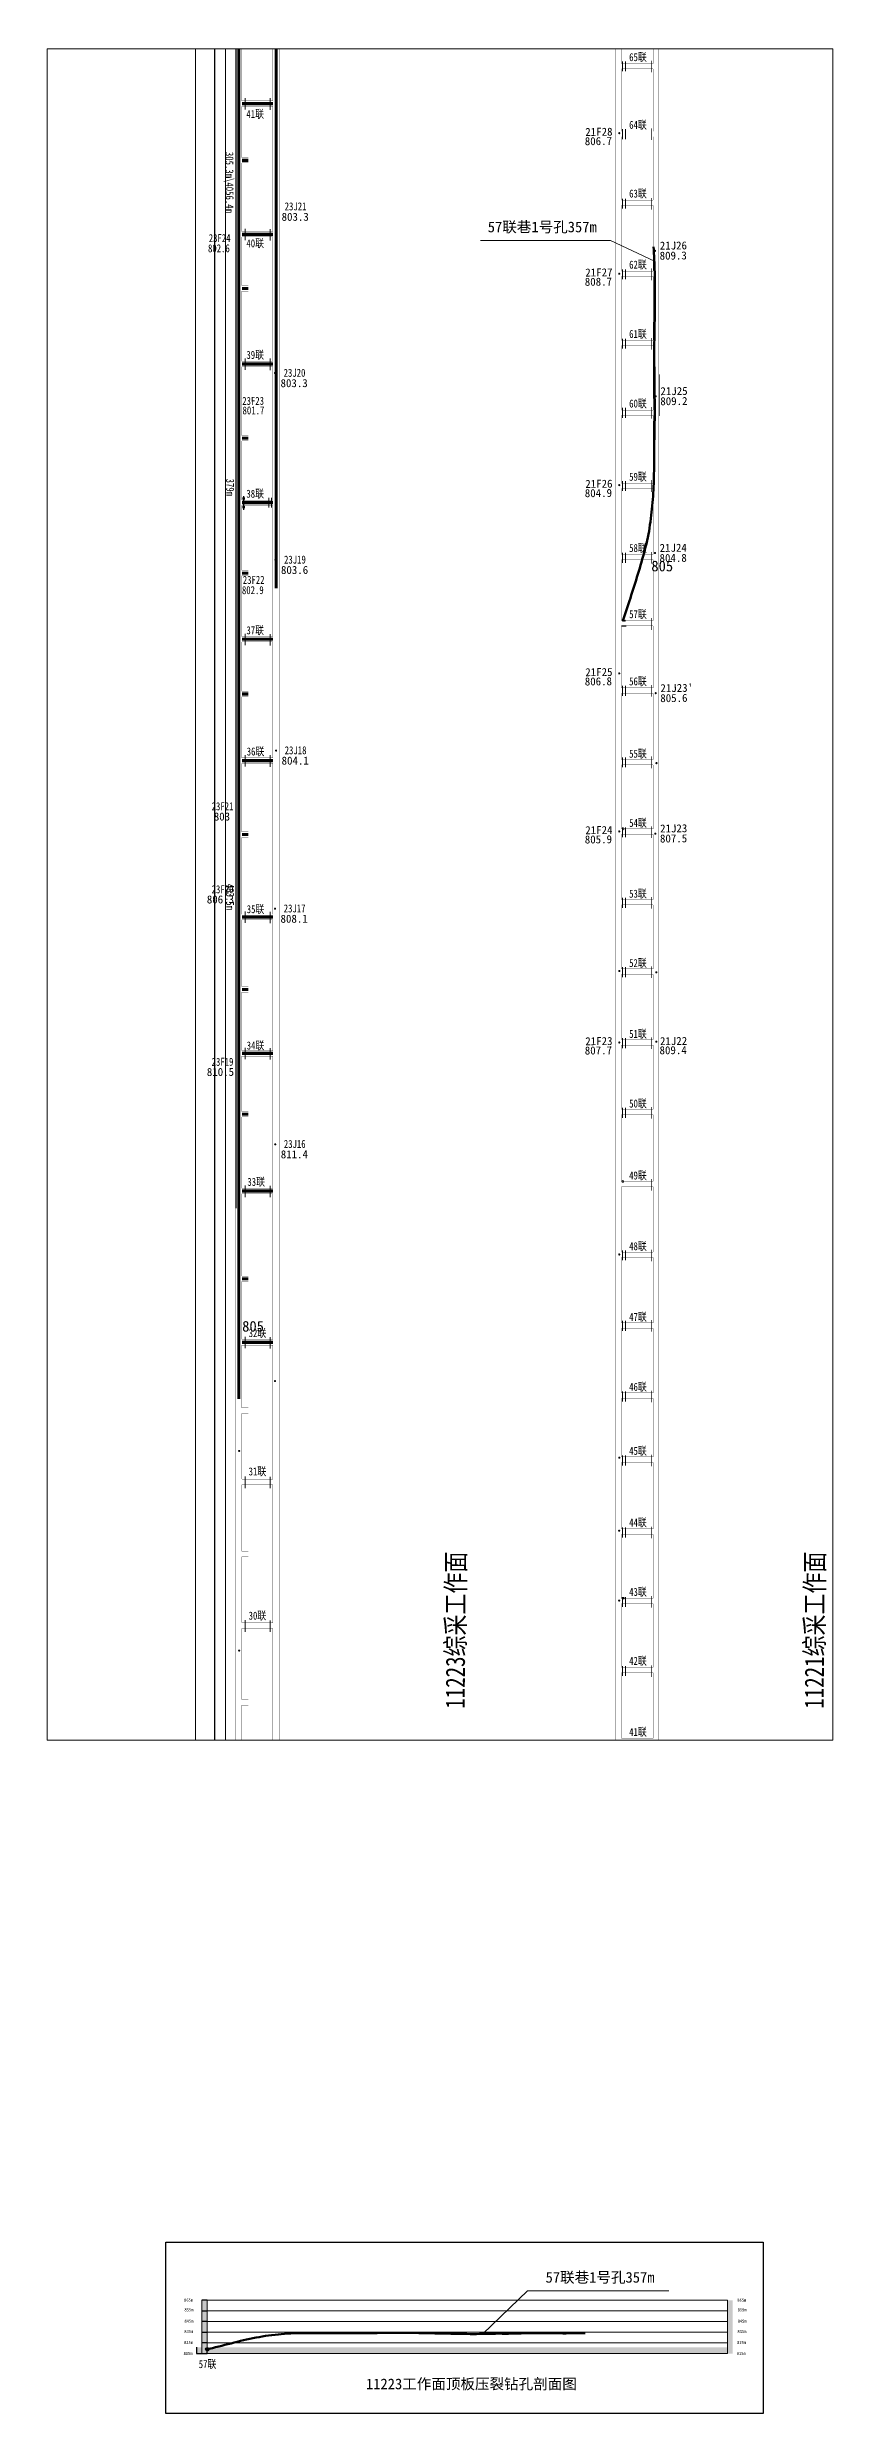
# Model space of a CAD drawing. Header units: millimetres. Extents: x 380 to 6899, y 282 to 2500.
# Drawn here: x 380 to 1117, y 282 to 2500 of the extents above; entities that cross this region are included whole.
import ezdxf

# ---------------------------------------------------------------- set-up
doc = ezdxf.new("R2010")
doc.units = ezdxf.units.MM
doc.linetypes.add('0a10块段线', pattern=[5, 4, -1])
doc.linetypes.add('ACAD_ISO08W100', pattern=[36, 24, -3, 6, -3])
doc.layers.add('临时导线点', color=1, linetype='Continuous', lineweight=13, true_color=0xff0000)
doc.layers.add('永久导线点', color=1, linetype='Continuous', lineweight=13, true_color=0xff0000)
for name, color, linetype, lineweight in [('坐标网', 7, 'Continuous', 0), ('已掘煤巷', 7, 'Continuous', 0), ('巷道', 7, 'Continuous', 0), ('巷道名称', 7, 'Continuous', 0), ('巷道布置', 7, 'Continuous', 0), ('指北针', 7, 'Continuous', 0), ('等值线注记', 7, 'Continuous', 0), ('采区导线点', 7, 'Continuous', 0)]:
    doc.layers.add(name, color=color, linetype=linetype, lineweight=lineweight)
doc.layers.add('底图', color=7, linetype='Continuous')
doc.styles.add('hyh', font='simhei.ttf', dxfattribs={"width": 0.85})
doc.styles.get("Standard").update_dxf_attribs({"font": ''})
doc.styles.add('仿宋', font='simhei.ttf', dxfattribs={"width": 0.8})
doc.styles.add('宋体', font='SimSun.ttf')
doc.styles.add('等线体', font='simhei.ttf')
doc.styles.add('黑体', font='simhei.ttf')
doc.styles.get('Standard').set_extended_font_data('SimSun')
doc.linetypes.add('10421', pattern='A,2,[150,ltypeshp.shx,S=1,R=0,X=0,Y=1],1e-11', length=2)
doc.linetypes.add('FENCELINE1', pattern='A,0.25,-0.1,[133,ltypeshp.shx,S=0.1,R=0,X=-0.1,Y=0],-0.1,1', length=1.45)

# ---------------------------------------------------------------- blocks, each defined once
blk = doc.blocks.new('A$C5287532C')
at = {"color": 1, "ltscale": 5, "const_width": 0.871}
for points in [[(0, 3.1), (9.5, 3.1)], [(0, 0.4), (9.5, 0.4)]]:
    blk.add_lwpolyline(points, dxfattribs=at)
blk = doc.blocks.new('A$C38615BD1')
at = {"color": 1, "lineweight": 25}
for p, q in [((0, 1.1), (9.2, 1.1)), ((1.8, 2.2), (1.8, 0)), ((2.9, 2.2), (2.9, 0)), ((9.2, 1.1), (12.8, 1.1)), ((9.9, 2.2), (9.9, 0)), ((11, 2.2), (11, 0))]:
    blk.add_line(p, q, dxfattribs=at)

msp = doc.modelspace()

# ---------------------------------------------------------------- hatches: boundary and pattern name
at = {"layer": '指北针', "lineweight": 30, "true_color": 0xc7c8ca}
h = msp.add_hatch(color=9, dxfattribs=at)
h.dxf.hatch_style = 1
h.paths.add_polyline_path([(530.2, 388.2), (525.2, 388.2), (525.2, 378.2), (530.2, 378.2)])
h.paths.add_polyline_path([(530.2, 368.2), (525.2, 368.2), (525.2, 358.2), (530.2, 358.2)])
h.paths.add_polyline_path([(530.2, 345.7), (530.2, 348.2), (525.2, 348.2), (525.2, 338.2), (530.2, 338.2), (530.2, 342.5, -0.414214), (528.6, 344.1, -0.414214)])
h.paths.add_polyline_path([(530.2, 345.7, 0.414214), (528.6, 344.1, 0.414214), (530.2, 342.5)], flags=17)
at = {"layer": '指北针', "lineweight": 30}
h = msp.add_hatch(color=4, dxfattribs=at)
h.dxf.hatch_style = 1
h.paths.add_polyline_path([(525.2, 348.2), (525.2, 358.2), (530.2, 358.2), (530.2, 348.2)])
h.paths.add_polyline_path([(525.2, 368.2), (525.2, 378.2), (530.2, 378.2), (530.2, 368.2)])
at = {"layer": '指北针', "lineweight": 20, "true_color": 0xc7c8ca}
h = msp.add_hatch(color=9, dxfattribs=at)
h.dxf.hatch_style = 1
h.paths.add_polyline_path([(1022.9, 388.2), (1017.9, 388.2), (1017.9, 378.2), (1022.9, 378.2)])
h.paths.add_polyline_path([(1022.9, 368.2), (1017.9, 368.2), (1017.9, 358.2), (1022.9, 358.2)])
h.paths.add_polyline_path([(1022.9, 345.7), (1022.9, 348.2), (1017.9, 348.2), (1017.9, 338.2), (1022.9, 338.2), (1022.9, 342.5, -0.414214), (1021.3, 344.1, -0.414214)])
h.paths.add_polyline_path([(1022.9, 345.7, 0.414214), (1021.3, 344.1, 0.414214), (1022.9, 342.5)], flags=17)
at = {"layer": '指北针', "lineweight": 20}
h = msp.add_hatch(color=4, dxfattribs=at)
h.dxf.hatch_style = 1
h.paths.add_polyline_path([(1022.9, 358.2), (1017.9, 358.2), (1017.9, 348.2), (1022.9, 348.2)])
h.paths.add_polyline_path([(1022.9, 378.2), (1017.9, 378.2), (1017.9, 368.2), (1022.9, 368.2)])
at = {"layer": '指北针', "lineweight": 30}
h = msp.add_hatch(color=7, dxfattribs=at)
h.dxf.hatch_style = 1
h.paths.add_polyline_path([(520.2, 338.2), (1017.9, 338.2), (1017.9, 344.1), (520.2, 344.1)])

# ---------------------------------------------------------------- linework, layer by layer
msp.add_line((788.6, 356.6, 5030.9), (830.5, 397, 5030.9))
at = {"color": 5, "const_width": 3, "elevation": 5030.9}
for points in [[(559.8, 2498.3), (559.8, 2095.4)], [(562.7, 2447.1), (591.8, 2447.1)], [(562.7, 2394), (568.7, 2394)], [(562.7, 2324.6), (591.8, 2324.6)], [(562.7, 2273.8), (568.7, 2273.8)], [(562.7, 2203.1), (591.8, 2203.1)], [(562.7, 2133.5), (568.7, 2133.5)]]:
    msp.add_lwpolyline(points, dxfattribs=at)
at = {"color": 1, "const_width": 3, "elevation": 5030.9}
for points in [[(594.8, 2498.3), (594.8, 1992.7)], [(559.8, 1716.4), (559.8, 1411.7)], [(559.8, 1716.4), (559.8, 1232.9)], [(591.8, 1684.7), (562.7, 1684.7)], [(562.7, 1616.8), (568.7, 1616.8)], [(591.8, 1556.9), (562.7, 1556.9)], [(562.7, 1499.9), (568.7, 1499.9)], [(591.8, 1427.8), (562.7, 1427.8)], [(568.7, 1345.6), (562.7, 1345.6)], [(591.8, 1286.1), (562.7, 1286.1)], [(591.8, 1286.1), (562.7, 1286.1)]]:
    msp.add_lwpolyline(points, dxfattribs=at)
at = {"color": 2, "const_width": 3, "elevation": 5030.9}
for points in [[(559.8, 2095.4), (559.8, 1716.4)], [(556.9, 2073), (557.1, 2073)], [(562.7, 2073), (591.8, 2073)], [(562.7, 2007), (568.7, 2007)], [(562.7, 1945.1), (591.8, 1945.1)], [(562.7, 1893.8), (568.7, 1893.8)], [(591.8, 1831.3), (562.7, 1831.3)], [(562.7, 1762), (568.7, 1762)]]:
    msp.add_lwpolyline(points, dxfattribs=at)
msp.add_lwpolyline([(491.4, 442.7), (1051.5, 442.7), (1051.5, 281.9), (491.4, 281.9)], close=True)
at = {"layer": '坐标网', "linetype": 'Continuous', "ltscale": 10}
msp.add_line((519.3, 2498.3, 5030.9), (519.3, 913.3, 5030.9), dxfattribs=at)
at = {"layer": '已掘煤巷', "ltscale": 5, "const_width": 0.3, "elevation": 5030.9}
for points in [[(556.9, 1411.7), (556.9, 2498.3)], [(556.9, 913.3), (556.9, 2498.3)], [(562.7, 2449.6), (562.7, 2498.3)], [(591.8, 2449.6), (591.8, 2498.3)], [(597.8, 913.3), (597.8, 2498.3)], [(918.6, 2484.6), (918.6, 2498.3)], [(948.2, 2484.6), (948.2, 2498.3)], [(918.6, 2421.1), (918.6, 2479.6)], [(948.2, 2421.1), (948.2, 2479.6)], [(562.7, 2449.6), (591.8, 2449.6)], [(562.7, 2396.5), (562.7, 2444.6)], [(562.7, 2444.6), (591.8, 2444.6)], [(591.8, 2327.1), (591.8, 2444.6)], [(562.7, 2396.5), (568.7, 2396.5)], [(568.7, 2396.5), (568.7, 2391.5)], [(918.6, 2356.7), (918.6, 2416.1)], [(948.2, 2356.7), (948.2, 2416.1)], [(562.7, 2327.1), (562.7, 2391.5)], [(562.7, 2391.5), (568.7, 2391.5)], [(918.6, 2290.1), (918.6, 2351.7)], [(948.2, 2290.1), (948.2, 2351.7)], [(591.8, 2327.1), (562.7, 2327.1)], [(562.7, 2276.3), (562.7, 2322.1)], [(562.7, 2322.1), (591.8, 2322.1)], [(591.8, 2322.1), (562.7, 2322.1)], [(591.8, 2205.6), (591.8, 2322.1)], [(918.6, 2225.1), (918.6, 2285.1)], [(948.2, 2225.1), (948.2, 2285.1)], [(562.7, 2276.3), (568.7, 2276.3)], [(562.7, 2205.6), (562.7, 2271.3)], [(562.7, 2271.3), (568.7, 2271.3)], [(568.7, 2276.3), (568.7, 2271.3)], [(918.6, 2159.9), (918.6, 2220.1)], [(948.2, 2159.9), (948.2, 2220.1)], [(562.7, 2205.6), (591.8, 2205.6)], [(562.7, 2136), (562.7, 2200.6)], [(562.7, 2200.6), (591.8, 2200.6)], [(591.8, 2075.5), (591.8, 2200.6)], [(918.6, 2091.3), (918.6, 2154.9)], [(948.2, 2091.3), (948.2, 2154.9)], [(562.7, 2136), (568.7, 2136)], [(562.7, 2075.5), (562.7, 2131)], [(562.7, 2131), (568.7, 2131)], [(568.7, 2136), (568.7, 2131)], [(918.6, 2024.5), (918.6, 2086.3)], [(948.2, 2024.5), (948.2, 2086.3)], [(562.7, 2075.5), (591.8, 2075.5)], [(562.7, 2009.5), (562.7, 2070.5)], [(562.7, 2070.5), (591.8, 2070.5)], [(591.8, 1947.6), (591.8, 2070.5)], [(918.6, 1962.5), (918.6, 2019.5)], [(948.2, 1962.5), (948.2, 2019.5)], [(562.7, 2009.5), (568.7, 2009.5)], [(562.7, 1947.6), (562.7, 2004.5)], [(562.7, 2004.5), (568.7, 2004.5)], [(568.7, 2009.5), (568.7, 2004.5)], [(918.6, 1917.8), (918.6, 1957.5)], [(948.2, 1917.8), (948.2, 1957.5)], [(562.7, 1947.6), (591.8, 1947.6)], [(562.7, 1896.3), (562.7, 1942.6)], [(562.7, 1942.6), (591.8, 1942.6)], [(591.8, 1833.8), (591.8, 1942.6)], [(918.6, 1899.5), (918.6, 1917.8)], [(948.2, 1899.5), (948.2, 1917.8)], [(562.7, 1896.3), (568.7, 1896.3)], [(562.7, 1833.8), (562.7, 1891.3)], [(562.7, 1891.3), (568.7, 1891.3)], [(568.7, 1896.3), (568.7, 1891.3)], [(918.6, 1832.2), (918.6, 1894.5)], [(948.2, 1832.2), (948.2, 1894.5)], [(591.8, 1833.8), (562.7, 1833.8)], [(562.7, 1764.5), (562.7, 1828.8)], [(591.8, 1828.8), (562.7, 1828.8)], [(591.8, 1687.2), (591.8, 1828.8)], [(918.6, 1767.3), (918.6, 1827.2)], [(948.2, 1767.3), (948.2, 1827.2)], [(562.7, 1764.5), (568.7, 1764.5)], [(562.7, 1687.2), (562.7, 1759.5)], [(562.7, 1759.5), (568.7, 1759.5)], [(568.7, 1764.5), (568.7, 1759.5)], [(918.6, 1701), (918.6, 1762.3)], [(948.2, 1701), (948.2, 1762.3)], [(591.8, 1687.2), (562.7, 1687.2)], [(918.6, 1636), (918.6, 1696)], [(948.2, 1701), (948.2, 1705.1)], [(948.2, 1636), (948.2, 1696)], [(562.7, 1619.3), (562.7, 1682.2)], [(591.8, 1682.2), (562.7, 1682.2)], [(591.8, 1559.4), (591.8, 1682.2)], [(562.7, 1619.3), (568.7, 1619.3)], [(568.7, 1619.3), (568.7, 1614.3)], [(918.6, 1569.6), (918.6, 1631)], [(948.2, 1569.6), (948.2, 1631)], [(562.7, 1559.4), (562.7, 1614.3)], [(562.7, 1614.3), (568.7, 1614.3)], [(591.8, 1559.4), (562.7, 1559.4)], [(562.7, 1502.4), (562.7, 1554.4)], [(591.8, 1554.4), (562.7, 1554.4)], [(591.8, 1433.8), (591.8, 1554.4)], [(918.6, 1504.3), (918.6, 1564.6)], [(948.2, 1504.3), (948.2, 1564.6)], [(562.7, 1502.4), (568.7, 1502.4)], [(562.7, 1433.8), (562.7, 1497.4)], [(562.7, 1497.4), (568.7, 1497.4)], [(568.7, 1502.4), (568.7, 1497.4)], [(918.6, 1436.9), (918.6, 1499.3)], [(948.2, 1436.9), (948.2, 1499.3)], [(562.7, 1430.3), (562.7, 1433.8)], [(591.8, 1430.3), (562.7, 1430.3)], [(562.7, 1411.7), (562.7, 1425.3)], [(591.8, 1425.3), (562.7, 1425.3)], [(562.7, 1348.1), (562.7, 1425.3)], [(591.8, 1425.3), (562.7, 1425.3)], [(591.8, 1430.3), (591.8, 1433.8)], [(591.8, 1411.7), (591.8, 1425.3)], [(591.8, 1288.8), (591.8, 1425.3)], [(918.6, 1411.7), (918.6, 1431.9)], [(918.6, 1370.6), (918.6, 1431.9)], [(948.2, 1411.7), (948.2, 1431.9)], [(948.2, 1370.6), (948.2, 1431.9)], [(918.6, 1304.2), (918.6, 1365.6)], [(948.2, 1304.2), (948.2, 1365.6)], [(562.7, 1348.1), (568.7, 1348.1)], [(562.7, 1288.8), (562.7, 1343.1)], [(562.7, 1343.1), (568.7, 1343.1)], [(568.7, 1348.1), (568.7, 1343.1)], [(591.8, 1288.8), (562.7, 1288.8)], [(918.6, 1238.7), (918.6, 1299.2)], [(948.2, 1238.7), (948.2, 1299.2)], [(562.7, 1224.6), (562.7, 1283.5)], [(591.8, 1283.5), (562.7, 1283.5)], [(591.8, 1157.8), (591.8, 1283.5)], [(562.7, 1224.6), (568.7, 1224.6)], [(568.7, 1224.6), (568.7, 1219.6)], [(918.6, 1225.7), (918.6, 1233.7)], [(918.6, 1178.7), (918.6, 1225.7)], [(948.2, 1225.7), (948.2, 1233.7)], [(948.2, 1178.7), (948.2, 1225.7)], [(562.7, 1157.8), (562.7, 1219.6)], [(562.7, 1219.6), (568.7, 1219.6)], [(591.8, 1157.8), (562.7, 1157.8)], [(562.7, 1090), (562.7, 1152.5)], [(591.8, 1152.5), (562.7, 1152.5)], [(591.8, 1023.2), (591.8, 1152.5)], [(562.7, 1090), (568.7, 1090)], [(568.7, 1090), (568.7, 1085)], [(948.2, 1046.2), (948.2, 1106.2)], [(562.7, 1023.2), (562.7, 1085)], [(562.7, 1085), (568.7, 1085)], [(591.8, 1023.2), (562.7, 1023.2)], [(918.6, 981.5), (918.6, 1041.2)], [(948.2, 981.5), (948.2, 1041.2)], [(562.7, 951), (562.7, 1017.9)], [(591.8, 1017.9), (562.7, 1017.9)], [(591.8, 913.3), (591.8, 1017.9)], [(562.7, 951), (568.7, 951)], [(562.7, 913.3), (562.7, 946)], [(562.7, 946), (568.7, 946)], [(568.7, 951), (568.7, 946)]]:
    msp.add_lwpolyline(points, dxfattribs=at)
at = {"layer": '巷道'}
for p, q in [((908.2, 2318.7, 5030.9), (786.4, 2318.7, 5030.9)), ((949.4, 2299.5, 5030.9), (908.2, 2318.7, 5030.9)), ((963.1, 397, 5030.9), (830.5, 397, 5030.9))]:
    msp.add_line(p, q, dxfattribs=at)
at = {"layer": '巷道', "lineweight": 30}
for p, q in [((918.6, 1957.5, 5030.9), (923, 1957.5, 5030.9)), ((530.2, 388.2, 5030.9), (525.2, 388.2, 5030.9)), ((525.2, 378.2, 5030.9), (530.2, 378.2, 5030.9)), ((530.2, 368.2, 5030.9), (525.2, 368.2, 5030.9)), ((525.2, 358.2, 5030.9), (530.2, 358.2, 5030.9)), ((520.2, 344.1, 5030.9), (520.2, 338.2, 5030.9)), ((520.2, 338.2, 5030.9), (530.2, 338.2, 5030.9)), ((530.2, 348.2, 5030.9), (525.2, 348.2, 5030.9)), ((530.2, 338.2, 5030.9), (530.2, 342.2, 5030.9))]:
    msp.add_line(p, q, dxfattribs=at)
at = {"layer": '巷道', "lineweight": 20}
for p, q in [((525.2, 388.2, 5030.9), (525.2, 338.2, 5030.9)), ((530.2, 388.2, 5030.9), (530.2, 338.2, 5030.9))]:
    msp.add_line(p, q, dxfattribs=at)
at = {"layer": '巷道', "linetype": '10421', "lineweight": 20}
for p, q in [((530.2, 388.2, 5030.9), (1017.9, 388.2, 5030.9)), ((530.2, 378.2, 5030.9), (1017.9, 378.2, 5030.9)), ((1017.9, 388.2, 5030.9), (1017.9, 338.2, 5030.9)), ((530.2, 368.2, 5030.9), (1017.9, 368.2, 5030.9)), ((530.2, 358.2, 5030.9), (1017.9, 358.2, 5030.9)), ((520.2, 338.2, 5030.9), (1017.9, 338.2, 5030.9)), ((530.2, 348.2, 6707.8), (1017.9, 348.2, 6185.7))]:
    msp.add_line(p, q, dxfattribs=at)
at = {"layer": '巷道', "color": 1, "elevation": 5030.9}
msp.add_lwpolyline([(380.2, 2498.3), (1116.6, 2498.3), (1116.6, 913.3), (380.2, 913.3)], close=True, dxfattribs=at)
at = {"layer": '巷道', "ltscale": 5, "const_width": 0.3, "elevation": 5030.9}
for points in [[(913.3, 1917.8), (913.3, 2498.3)], [(918.6, 2484.6), (948.2, 2484.6)], [(953.7, 1917.8), (953.7, 2498.3)], [(918.6, 2479.6), (948.2, 2479.6)], [(918.6, 2421.1), (948.2, 2421.1)], [(918.6, 2416.1), (948.2, 2416.1)], [(918.6, 2356.7), (948.2, 2356.7)], [(918.6, 2351.7), (948.2, 2351.7)], [(918.6, 2290.1), (948.2, 2290.1)], [(918.6, 2285.1), (948.2, 2285.1)], [(918.6, 2225.1), (948.2, 2225.1)], [(918.6, 2220.1), (948.2, 2220.1)], [(918.6, 2159.9), (948.2, 2159.9)], [(918.6, 2154.9), (948.2, 2154.9)], [(918.6, 2091.3), (948.2, 2091.3)], [(918.6, 2086.3), (948.2, 2086.3)], [(918.6, 2024.5), (948.2, 2024.5)], [(918.6, 2019.5), (948.2, 2019.5)], [(918.6, 1957.5), (948.2, 1957.5)], [(913.3, 913.3), (913.3, 1917.8)], [(953.7, 913.3), (953.7, 1917.8)], [(918.6, 1899.5), (948.2, 1899.5)], [(918.6, 1894.5), (948.2, 1894.5)], [(918.6, 1832.2), (948.2, 1832.2)], [(918.6, 1827.2), (948.2, 1827.2)], [(918.6, 1767.3), (948.2, 1767.3)], [(918.6, 1762.3), (948.2, 1762.3)], [(918.6, 1701), (948.2, 1701)], [(918.6, 1696), (948.2, 1696)], [(918.6, 1636), (948.2, 1636)], [(918.6, 1631), (948.2, 1631)], [(918.6, 1569.6), (948.2, 1569.6)], [(918.6, 1564.6), (948.2, 1564.6)], [(918.6, 1504.3), (948.2, 1504.3)], [(918.6, 1499.3), (948.2, 1499.3)], [(918.6, 1436.9), (948.2, 1436.9)], [(918.6, 1431.9), (948.2, 1431.9)], [(918.6, 1431.9), (948.2, 1431.9)], [(918.6, 1370.6), (948.2, 1370.6)], [(918.6, 1365.6), (948.2, 1365.6)], [(918.6, 1304.2), (948.2, 1304.2)], [(918.6, 1299.2), (948.2, 1299.2)], [(918.6, 1238.7), (948.2, 1238.7)], [(918.6, 1233.7), (948.2, 1233.7)], [(918.6, 1178.7), (948.2, 1178.7)], [(918.6, 1111.2), (918.6, 1173.7)], [(918.6, 1173.7), (948.2, 1173.7)], [(948.2, 1111.2), (948.2, 1173.7)], [(918.6, 1111.2), (948.2, 1111.2)], [(918.6, 1046.2), (918.6, 1106.2)], [(918.6, 1106.2), (948.2, 1106.2)], [(918.6, 1046.2), (948.2, 1046.2)], [(918.6, 1041.2), (948.2, 1041.2)], [(918.6, 981.5), (948.2, 981.5)], [(918.6, 914.9), (918.6, 976.5)], [(918.6, 976.5), (948.2, 976.5)], [(948.2, 914.9), (948.2, 976.5)], [(918.6, 914.9), (948.2, 914.9)]]:
    msp.add_lwpolyline(points, dxfattribs=at)
at = {"layer": '巷道', "color": 1, "lineweight": 50, "elevation": 5030.9}
for points in [[(919.8, 1962.5), (920.4, 1964.3), (921.3, 1967.1), (922.2, 1969.9), (923.2, 1972.6), (924.1, 1975.4), (925.1, 1978.1), (926, 1980.9), (926.9, 1983.6), (927.8, 1986.4), (928.6, 1989.2), (929.5, 1991.9), (930.4, 1994.7), (931.3, 1997.5), (932.2, 2000.3), (933.1, 2003.1), (934, 2005.9), (934.8, 2008.7), (935.7, 2011.6), (936.5, 2014.4), (937.3, 2017.3), (938.1, 2020.2), (938.9, 2023), (939.7, 2025.9), (940.5, 2028.8), (941.2, 2031.7), (941.9, 2034.6), (942.6, 2037.5), (943.2, 2040.4), (943.8, 2043.4), (944.4, 2046.3), (944.9, 2049.3), (945.3, 2052.2), (945.7, 2055.2), (946.1, 2058.2), (946.4, 2061.2), (946.7, 2064.2), (947.1, 2067.1), (947.4, 2070.1), (947.7, 2073.1), (947.9, 2076.1), (948.2, 2079.1), (948.4, 2082.1), (948.6, 2085.1), (948.7, 2088.1), (948.8, 2091.1), (948.9, 2094.1), (948.9, 2097.1), (949, 2100.1), (949.1, 2103.1), (949.2, 2106.1), (949.2, 2109.1), (949.2, 2112.1), (949.2, 2115.1), (949.2, 2118.1), (949.2, 2121.1), (949.2, 2124.1), (949.3, 2127.1), (949.3, 2130.1), (949.4, 2133.1), (949.4, 2136.1), (949.5, 2139.1), (949.5, 2142.1), (949.6, 2145.1), (949.6, 2148.1), (949.7, 2151.1), (949.7, 2154.1), (949.8, 2157.1), (949.8, 2160.1), (949.8, 2163.1), (949.7, 2166.1), (949.7, 2169), (949.6, 2172), (949.6, 2175), (949.6, 2178), (949.5, 2181), (949.5, 2184), (949.4, 2187), (949.4, 2190), (949.4, 2193), (949.4, 2196), (949.4, 2199), (949.3, 2202), (949.3, 2205), (949.2, 2208), (949.2, 2211), (949.2, 2214), (949.3, 2217), (949.3, 2220), (949.3, 2223), (949.4, 2226), (949.4, 2229), (949.5, 2232), (949.5, 2235), (949.6, 2238), (949.6, 2241), (949.7, 2244), (949.7, 2247), (949.8, 2250), (949.8, 2253), (949.9, 2256), (949.9, 2259), (949.9, 2262), (949.9, 2265), (949.9, 2268), (949.9, 2271), (949.9, 2274), (949.9, 2277), (949.8, 2280), (949.7, 2283), (949.7, 2286), (949.7, 2289), (949.6, 2292), (949.5, 2295), (949.4, 2298), (949.3, 2301), (949.2, 2304), (949, 2307), (948.8, 2310), (948.6, 2313)], [(530.2, 342.2), (532.1, 342.7), (535, 343.4), (537.9, 344.1), (540.9, 344.9), (543.8, 345.6), (546.7, 346.3), (549.6, 347.1), (552.5, 347.8), (555.4, 348.6), (558.3, 349.3), (561.2, 350.1), (564.1, 350.8), (567, 351.5), (570, 352.1), (572.9, 352.7), (575.9, 353.2), (578.8, 353.7), (581.8, 354.2), (584.7, 354.7), (587.7, 355.1), (590.7, 355.5), (593.7, 355.8), (596.7, 356.1), (599.6, 356.4), (602.6, 356.7), (605.6, 356.9), (608.6, 357), (611.6, 357.2), (614.6, 357.3), (617.6, 357.4), (620.6, 357.4), (623.6, 357.4), (626.6, 357.4), (629.6, 357.4), (632.6, 357.4), (635.6, 357.3), (638.6, 357.3), (641.6, 357.3), (644.6, 357.3), (647.6, 357.4), (650.6, 357.4), (653.6, 357.5), (656.6, 357.5), (659.6, 357.5), (662.6, 357.5), (665.6, 357.4), (668.6, 357.4), (671.6, 357.4), (674.6, 357.4), (677.6, 357.4), (680.6, 357.4), (683.6, 357.5), (686.6, 357.5), (689.6, 357.5), (692.6, 357.6), (695.6, 357.6), (698.6, 357.7), (701.6, 357.7), (704.6, 357.7), (707.6, 357.7), (710.6, 357.7), (713.6, 357.7), (716.6, 357.6), (719.6, 357.6), (722.6, 357.6), (725.6, 357.6), (728.6, 357.5), (731.6, 357.5), (734.6, 357.4), (737.6, 357.3), (740.6, 357.2), (743.6, 357.1), (746.6, 357), (749.6, 357), (752.6, 356.9), (755.6, 356.9), (758.6, 356.8), (761.6, 356.7), (764.6, 356.7), (767.6, 356.7), (770.6, 356.7), (773.6, 356.6), (776.6, 356.5), (779.6, 356.5), (782.6, 356.5), (785.6, 356.6), (788.6, 356.6), (791.6, 356.6), (794.6, 356.7), (797.6, 356.7), (800.6, 356.8), (803.6, 356.9), (806.6, 356.8), (809.6, 356.8), (812.6, 356.8), (815.6, 356.9), (818.6, 356.9), (821.6, 357), (824.6, 357.1), (827.6, 357.2), (830.6, 357.3), (833.6, 357.3), (836.6, 357.4), (839.6, 357.4), (842.6, 357.5), (845.6, 357.4), (848.6, 357.4), (851.6, 357.4), (854.6, 357.3), (857.6, 357.2), (860.6, 357.2), (863.6, 357.1), (866.6, 357.1), (869.6, 357.2), (872.6, 357.2), (875.6, 357.2), (878.6, 357.2), (881.6, 357.3), (884.6, 357.4)]]:
    msp.add_lwpolyline(points, dxfattribs=at)
at = {"layer": '巷道', "elevation": 5030.9}
msp.add_lwpolyline([(953.8, 2154.3), (953.8, 2157.3), (953.8, 2160.3), (953.8, 2163.3), (953.8, 2166.3), (953.8, 2169.3), (953.8, 2172.3), (953.8, 2175.3), (953.8, 2178.3), (953.8, 2181.3), (953.8, 2184.3), (953.8, 2187.3), (953.8, 2190.3), (953.8, 2193.3)], dxfattribs=at)
at = {"layer": '巷道', "color": 4, "ltscale": 5, "const_width": 0.3, "elevation": 5030.9}
msp.add_lwpolyline([(918.6, 1962.5), (948.2, 1962.5)], dxfattribs=at)
at = {"layer": '巷道', "color": 0, "const_width": 1, "elevation": 5030.9}
msp.add_lwpolyline([(915.9, 1109.5, 1), (916.9, 1109.5, 1)], format="xyb", close=True, dxfattribs=at)
at = {"layer": '巷道', "color": 150, "linetype": '0a10块段线', "ltscale": 3, "const_width": 0.125, "elevation": 5030.9}
msp.add_lwpolyline([(948.2, 943), (948.2, 939.1)], dxfattribs=at)
at = {"layer": '巷道'}
for centre, radius in [((919.8, 1962.5, 5030.9), 0.367), ((921.8, 1962.5, 5030.9), 0.37)]:
    msp.add_circle(centre, radius, dxfattribs=at)
at = {"layer": '巷道', "color": 1}
for centre, radius in [((920.8, 1962.5, 5030.9), 0.369), ((920.1, 1767.3, 5030.9), 1), ((919.8, 1436.9, 5030.9), 0.837)]:
    msp.add_circle(centre, radius, dxfattribs=at)
at = {"layer": '巷道', "color": 1, "lineweight": -3}
msp.add_circle((920.1, 1046.2, 6707.8), 0.805, dxfattribs=at)
at = {"layer": '巷道', "color": 1, "lineweight": 30}
msp.add_circle((530.2, 342.2, 5030.9), 1.61, dxfattribs=at)
at = {"layer": '巷道布置', "color": 1, "linetype": 'FENCELINE1', "lineweight": -3, "ltscale": 15, "elevation": 5030.9}
for points in [[(537.1, 2498.3), (537.1, 913.3)], [(557.1, 2498.3), (557.1, 1411.7)]]:
    msp.add_lwpolyline(points, dxfattribs=at)
at = {"layer": '巷道布置', "color": 1, "linetype": 'ACAD_ISO08W100', "lineweight": 120, "ltscale": 1.2, "const_width": 1.2, "elevation": 5030.9}
msp.add_lwpolyline([(547.3, 913.3), (547.3, 2498.3)], dxfattribs=at)
at = {"layer": '底图', "color": 3, "ltscale": 5, "const_width": 0.871, "elevation": 5030.9}
for points in [[(946.9, 2487.4), (946.9, 2476.4)], [(565.8, 2452.4), (565.8, 2441.4)], [(589.1, 2452.2), (589.1, 2441.2)], [(946.9, 2423.9), (946.9, 2412.9)], [(946.9, 2358.7), (946.9, 2347.7)], [(565.8, 2329.9), (565.8, 2318.9)], [(589.1, 2329.7), (589.1, 2318.7)], [(946.9, 2292.6), (946.9, 2281.6)], [(946.9, 2227.5), (946.9, 2216.5)], [(565.8, 2208.4), (565.8, 2197.4)], [(589.1, 2208.2), (589.1, 2197.2)], [(946.9, 2162.7), (946.9, 2151.7)], [(946.9, 2094.2), (946.9, 2083.2)], [(946.9, 2026.8), (946.9, 2015.8)], [(946.9, 1964.8), (946.9, 1953.8)], [(565.8, 1950.4), (565.8, 1939.4)], [(589.1, 1950.1), (589.1, 1939.1)], [(946.9, 1902.1), (946.9, 1891.1)], [(565.8, 1836.6), (565.8, 1825.6)], [(589.1, 1836.4), (589.1, 1825.4)], [(946.9, 1835.2), (946.9, 1824.2)], [(946.9, 1769.6), (946.9, 1758.6)], [(565.8, 1690), (565.8, 1679)], [(589.1, 1689.8), (589.1, 1678.8)], [(946.9, 1703.4), (946.9, 1692.4)], [(946.9, 1638.4), (946.9, 1627.4)], [(565.8, 1562.3), (565.8, 1551.3)], [(589.1, 1562), (589.1, 1551)], [(946.9, 1571.9), (946.9, 1560.9)], [(946.9, 1506.6), (946.9, 1495.6)], [(565.8, 1433.1), (565.8, 1422.1)], [(589.1, 1432.9), (589.1, 1421.9)], [(946.9, 1439.2), (946.9, 1428.2)], [(946.9, 1373), (946.9, 1362)], [(565.8, 1291.3), (565.8, 1280.3)], [(589.1, 1291.1), (589.1, 1280.1)], [(946.9, 1307), (946.9, 1296)], [(946.9, 1240.7), (946.9, 1229.7)], [(946.9, 1180.7), (946.9, 1169.7)], [(565.8, 1160.3), (565.8, 1149.3)], [(589.1, 1160.1), (589.1, 1149.1)], [(946.9, 1113.2), (946.9, 1102.2)], [(946.9, 1048.2), (946.9, 1037.2)], [(565.8, 1025.7), (565.8, 1014.7)], [(589.1, 1025.5), (589.1, 1014.5)], [(946.9, 983.4), (946.9, 972.4)]]:
    msp.add_lwpolyline(points, dxfattribs=at)
at = {"layer": '采区导线点', "color": 0, "const_width": 1, "elevation": 5030.9}
for points in [[(916, 2419.4, 1), (917, 2419.4, 1)], [(594.3, 2350.4, 1), (595.3, 2350.4, 1)], [(559.7, 2321.9, 1), (560.7, 2321.9, 1)], [(949.6, 2309.1, 1), (950.6, 2309.1, 1)], [(916, 2287.6, 1), (917, 2287.6, 1)], [(593.2, 2194.5, 1), (594.2, 2194.5, 1)], [(950.2, 2172.7, 1), (951.2, 2172.7, 1)], [(559.7, 2168.7, 1), (560.7, 2168.7, 1)], [(916, 2089.5, 1), (917, 2089.5, 1)], [(593.6, 2019.4, 1), (594.6, 2019.4, 1)], [(949.5, 2025.8, 1), (950.5, 2025.8, 1)], [(559.7, 2008.4, 1), (560.7, 2008.4, 1)], [(916, 1913, 1), (917, 1913, 1)], [(950.2, 1894.5, 1), (951.2, 1894.5, 1)], [(594.2, 1840.7, 1), (595.2, 1840.7, 1)], [(950.9, 1828.9, 1), (951.9, 1828.9, 1)], [(559.7, 1789.6, 1), (560.7, 1789.6, 1)], [(916, 1764.9, 1), (917, 1764.9, 1)], [(949.9, 1762.8, 1), (950.9, 1762.8, 1)], [(559.7, 1711.8, 1), (560.7, 1711.8, 1)], [(593.3, 1692.5, 1), (594.3, 1692.5, 1)], [(916, 1634.1, 1), (917, 1634.1, 1)], [(950.8, 1632.9, 1), (951.8, 1632.9, 1)], [(916, 1567.1, 1), (917, 1567.1, 1)], [(950.8, 1567.8, 1), (951.8, 1567.8, 1)], [(559.7, 1550.2, 1), (560.7, 1550.2, 1)], [(593.4, 1471.6, 1), (594.4, 1471.6, 1)], [(559.6, 1356.1, 1), (560.6, 1356.1, 1)], [(916, 1368.4, 1), (917, 1368.4, 1)], [(593.2, 1249.7, 1), (594.2, 1249.7, 1)], [(559.6, 1184.2, 1), (560.6, 1184.2, 1)], [(916, 1177.9, 1), (917, 1177.9, 1)], [(915.9, 1044, 1), (916.9, 1044, 1)], [(559.6, 997.1, 1), (560.6, 997.1, 1)]]:
    msp.add_lwpolyline(points, format="xyb", close=True, dxfattribs=at)

# ---------------------------------------------------------------- block references
at = {"layer": '底图', "color": 7, "lineweight": 25}
for name, p, rotation in [('A$C5287532C', (922.7, 2477.2, 5030.9), 90), ('A$C5287532C', (922.7, 2413.7, 5030.9), 90), ('A$C5287532C', (922.7, 2348.5, 5030.9), 90), ('A$C5287532C', (922.7, 2282.4, 5030.9), 90), ('A$C5287532C', (922.7, 2217.3, 5030.9), 90), ('A$C5287532C', (922.7, 2152.5, 5030.9), 90), ('A$C5287532C', (922.7, 2084, 5030.9), 90), ('A$C38615BD1', (563.1, 2079.2, 5030.9), 270), ('A$C5287532C', (587.4, 2077.8, 5030.9), 270), ('A$C5287532C', (922.7, 2016.6, 5030.9), 90), ('A$C5287532C', (922.7, 1891.9, 5030.9), 90), ('A$C5287532C', (922.7, 1825, 5030.9), 90), ('A$C5287532C', (922.7, 1759.4, 5030.9), 90), ('A$C5287532C', (922.7, 1693.2, 5030.9), 90), ('A$C5287532C', (922.7, 1628.2, 5030.9), 90), ('A$C5287532C', (922.7, 1561.7, 5030.9), 90), ('A$C5287532C', (922.7, 1496.4, 5030.9), 90), ('A$C5287532C', (922.7, 1362.8, 5030.9), 90), ('A$C5287532C', (922.7, 1296.8, 5030.9), 90), ('A$C5287532C', (922.7, 1230.5, 5030.9), 90), ('A$C5287532C', (922.7, 1170.5, 5030.9), 90), ('A$C5287532C', (922.7, 1103, 5030.9), 90), ('A$C5287532C', (922.7, 1038, 5030.9), 90), ('A$C5287532C', (922.7, 973.3, 5030.9), 90)]:
    msp.add_blockref(name, p, dxfattribs=dict(at, rotation=rotation))

# ---------------------------------------------------------------- texts
at = {"color": 5, "insert": (554.8, 2401.8, 5030.9), "char_height": 7.5, "width": 24.194, "attachment_point": 1, "rotation": 270.2036, "style": '仿宋'}
msp.add_mtext('\\pxt1;305.3m\\\\4056.4m', dxfattribs=at)
at = {"color": 2, "insert": (555.4, 2095.6, 5030.9), "char_height": 7.5, "width": 24.194, "attachment_point": 1, "rotation": 270.2036, "style": '仿宋'}
msp.add_mtext('\\pxt1;379m', dxfattribs=at)
at = {"color": 1, "insert": (555.4, 1715.8, 5030.9), "char_height": 7.5, "width": 24.194, "attachment_point": 1, "rotation": 270.2036, "style": '仿宋'}
msp.add_mtext('\\pxt1;483.5m', dxfattribs=at)
at = {"layer": '临时导线点', "color": 0, "style": '宋体', "width": 0.8}
for s, p in [('41联', (566.9, 2433.6, 5030.9)), ('23J21', (602.8, 2347, 5030.9)), ('802.6', (530.9, 2307.7, 5030.9)), ('23F24', (531.6, 2317.3, 5030.9)), ('40联', (566.9, 2312.4, 5030.9)), ('39联', (566.9, 2207.8, 5030.9)), ('23J20', (601.8, 2191, 5030.9)), ('23F23', (563, 2164.7, 5030.9)), ('801.7', (563.3, 2155.8, 5030.9)), ('38联', (566.9, 2077.7, 5030.9)), ('23J19', (602.2, 2015.9, 5030.9)), ('23F22', (563.5, 1996.9, 5030.9)), ('802.9', (562.7, 1987.3, 5030.9)), ('37联', (566.9, 1949.7, 5030.9)), ('36联', (567.2, 1836.1, 5030.9)), ('23J18', (602.8, 1837.2, 5030.9)), ('23F21', (534.3, 1784.7, 5030.9)), ('23F20', (534.3, 1706.9, 5030.9)), ('35联', (567.2, 1688.3, 5030.9)), ('23J17', (601.9, 1689, 5030.9)), ('23F19', (534.3, 1545.2, 5030.9)), ('34联', (567.2, 1560.5, 5030.9)), ('23J16', (602, 1468.2, 5030.9)), ('33联', (567.8, 1432.7, 5030.9)), ('32联', (569, 1291, 5030.9)), ('31联', (569, 1161.3, 5030.9)), ('30联', (569, 1026.1, 5030.9))]:
    msp.add_text(s, height=7.5, rotation=0.2036, dxfattribs=at).set_placement(p)
at = {"layer": '巷道', "style": '宋体', "width": 0.8}
for s, p in [('65联', (925.8, 2486.9, 5030.9)), ('64联', (925.8, 2423.4, 5030.9)), ('63联', (925.8, 2359, 5030.9)), ('62联', (925.8, 2292.4, 5030.9)), ('61联', (925.8, 2227.4, 5030.9)), ('60联', (925.8, 2162.2, 5030.9)), ('59联', (925.8, 2093.6, 5030.9)), ('58联', (925.8, 2026.8, 5030.9)), ('57联', (925.8, 1964.8, 5030.9)), ('56联', (925.8, 1901.8, 5030.9)), ('55联', (925.8, 1834, 5030.9)), ('54联', (925.8, 1769.1, 5030.9)), ('53联', (925.8, 1702.8, 5030.9)), ('52联', (925.8, 1637.8, 5030.9)), ('51联', (925.8, 1571.4, 5030.9)), ('50联', (925.8, 1506.1, 5030.9)), ('49联', (925.8, 1438.7, 5030.9)), ('48联', (925.8, 1372.4, 5030.9)), ('47联', (925.8, 1306.1, 5030.9)), ('46联', (925.8, 1240.6, 5030.9)), ('45联', (925.8, 1180.6, 5030.9)), ('44联', (925.8, 1113.4, 5030.9)), ('43联', (925.8, 1048.4, 5030.9)), ('42联', (925.8, 983.7, 5030.9)), ('41联', (925.8, 917.1, 5030.9)), ('57联', (522.2, 324.6, 5030.9))]:
    msp.add_text(s, height=7.5, rotation=0.2036, dxfattribs=at).set_placement(p)
at = {"layer": '巷道', "lineweight": 50, "insert": (793.2, 2336.5, 6707.8), "char_height": 10, "attachment_point": 1}
msp.add_mtext_dynamic_manual_height_columns('57联巷1号孔357m', width=184.281, gutter_width=1, heights=[-10.3], dxfattribs=at)
at = {"layer": '巷道', "color": 0, "lineweight": 50, "insert": (847.4, 414.7, 6707.8), "char_height": 10, "attachment_point": 1}
msp.add_mtext_dynamic_manual_height_columns('57联巷1号孔357m', width=184.281, gutter_width=1, heights=[-10.3], dxfattribs=at)
at = {"layer": '巷道', "lineweight": 30, "char_height": 3, "attachment_point": 1, "style": 'hyh'}
for s, insert in [('865m', (508.5, 389.9, 5030.9)), ('855m', (508.8, 380.8, 5030.9)), ('865m', (1027.2, 389.9, 5030.9)), ('855m', (1027.5, 380.8, 5030.9)), ('835m', (508.7, 360.4, 5030.9)), ('845m', (508.8, 370.2, 5030.9)), ('835m', (1027.3, 360.4, 5030.9)), ('845m', (1027.5, 370.2, 5030.9)), ('815m', (508, 339.9, 5030.9)), ('825m', (508.4, 350.1, 5030.9)), ('815m', (1026.6, 339.9, 5030.9)), ('825m', (1027.1, 350.1, 5030.9))]:
    msp.add_mtext_dynamic_manual_height_columns(s, width=27.407, gutter_width=1, heights=[-3], dxfattribs=dict(at, insert=insert))
at = {"layer": '巷道', "insert": (679, 314.8, 5030.9), "char_height": 10, "width": 586.018, "attachment_point": 1}
msp.add_mtext('{\\fSimSun|b0|i0|c134|p2;11223工作面顶板压裂钻孔剖面图}', dxfattribs=at)
at = {"layer": '巷道名称', "style": '仿宋', "width": 0.8}
for s, p in [('11223综采工作面', (771.6, 942.6, 4192.4)), ('11221综采工作面', (1108.2, 942.6, 4192.4))]:
    msp.add_text(s, height=18, rotation=89.775, dxfattribs=at).set_placement(p)
at = {"layer": '永久导线点', "color": 0, "style": '等线体'}
for s, p in [('21F28', (884.7, 2416.8, 5030.9)), ('806.7', (884.2, 2408.1, 5030.9)), ('809.3', (954.4, 2300.8, 5030.9)), ('21J26', (954.5, 2310.2, 5030.9)), ('21F27', (884.7, 2285, 5030.9)), ('808.7', (884.2, 2276.3, 5030.9)), ('21J25', (955.1, 2173.8, 5030.9)), ('809.2', (955, 2164.4, 5030.9)), ('804.9', (884.2, 2078.2, 5030.9)), ('21F26', (884.7, 2086.9, 5030.9)), ('21J24', (954.4, 2026.9, 5030.9)), ('804.8', (954.3, 2017.4, 5030.9)), ('806.8', (884.2, 1901.7, 5030.9)), ('21F25', (884.7, 1910.4, 5030.9)), ('805.6', (955, 1886.1, 5030.9)), ("21J23'", (955.1, 1895.5, 5030.9)), ('805.9', (884.2, 1753.6, 5030.9)), ('21F24', (884.7, 1762.3, 5030.9)), ('807.5', (954.7, 1754.5, 5030.9)), ('21J23', (954.8, 1763.9, 5030.9)), ('807.7', (884.2, 1555.8, 5030.9)), ('21F23', (884.7, 1564.5, 5030.9)), ('809.4', (954.3, 1556, 5030.9)), ('21J22', (954.7, 1564.6, 5030.9))]:
    msp.add_text(s, height=7.5, rotation=0.5847, dxfattribs=at).set_placement(p)
at = {"layer": '等值线注记', "color": 7, "style": '黑体'}
for p in [(946.6, 2008.7, 5030.9), (562.9, 1296.1, 5030.9)]:
    msp.add_text('805', height=10, dxfattribs=at).set_placement(p)
at = {"layer": '采区导线点', "color": 0, "style": '等线体'}
for s, p in [('803.3', (599.9, 2337.2, 5030.9)), ('803.3', (598.9, 2181.3, 5030.9)), ('803.6', (599.3, 2006.2, 5030.9)), ('804.1', (599.9, 1827.5, 5030.9)), ('803', (536.3, 1775.1, 5030.9)), ('806.3', (529.8, 1697.4, 5030.9)), ('808.1', (598.9, 1679.3, 5030.9)), ('810.5', (529.8, 1535.7, 5030.9)), ('811.4', (599.1, 1458.5, 5030.9))]:
    msp.add_text(s, height=7.5, rotation=0.2036, dxfattribs=at).set_placement(p)

doc.saveas('drawing.dxf')
